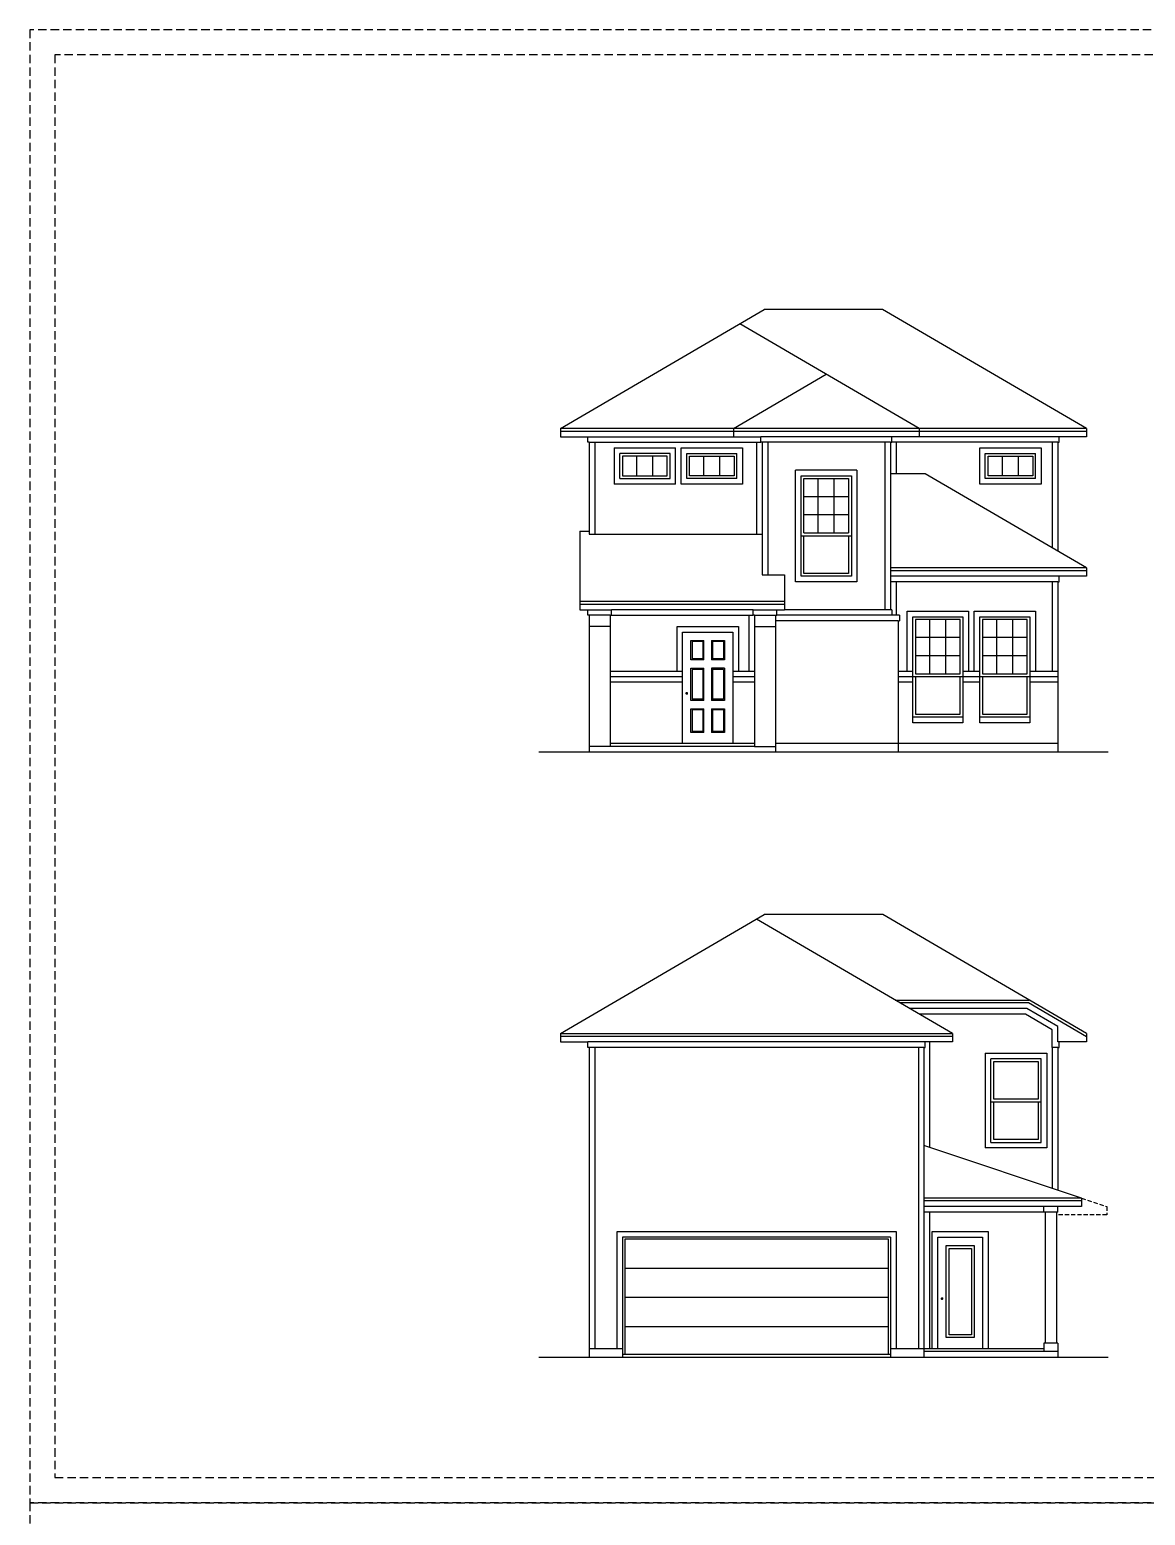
# Model space of a CAD drawing. Header units: inches. Extents: x 1062 to 6528, y -11616 to 5280.
# Drawn here: x 1632 to 2432, y -9 to 1056 of the extents above; entities that cross this region are included whole.
import ezdxf
from ezdxf.enums import TextEntityAlignment as Align

# ---------------------------------------------------------------- set-up
doc = ezdxf.new("R2010")
doc.units = ezdxf.units.IN
doc.header["$LTSCALE"] = 24
doc.header["$MEASUREMENT"] = 0
doc.header["$PDMODE"] = 35
doc.header["$PDSIZE"] = 5
doc.linetypes.add('HIDDEN', pattern=[0.375, 0.25, -0.125])
doc.linetypes.add('HIDDEN2', pattern=[0.1875, 0.125, -0.0625])
doc.layers.get('Defpoints').update_dxf_attribs({"color": 3, "linetype": 'HIDDEN'})
for name, color, linetype in [('A-WALL', 2, 'CONTINUOUS'), ('ELEV', 2, 'CONTINUOUS'), ('TB', 5, 'CONTINUOUS')]:
    doc.layers.add(name, color=color, linetype=linetype)
doc.styles.add('ROMANT', font='times.ttf')

# ---------------------------------------------------------------- blocks, each defined once
blk = doc.blocks.new('TB CAMDEN 11X17')
at = {"layer": 'Defpoints', "color": 5}
blk.add_lwpolyline([(-1632, 0), (0, 0), (0, 1056), (-1632, 1056)], close=True, dxfattribs=at)
at = {"layer": 'Defpoints', "color": 7, "linetype": 'HIDDEN'}
blk.add_lwpolyline([(-1614, 18), (-512, 18), (-512, 1038), (-1614, 1038)], close=True, dxfattribs=at)
at = {"layer": 'TB', "color": 6, "style": 'ROMANT'}
for tag, p in [('S.NAME.1', (-87, 440.4)), ('S.NAME.2', (-69, 440.4)), ('S.NAME.3', (-51, 440.4))]:
    blk.add_attdef(tag, text='', height=12, rotation=90, dxfattribs=at).set_placement(p, align=Align.MIDDLE_CENTER)
for tag, p in [('SCALE', (-72, 113.5)), ('S.NUMBER', (-72, 37.5))]:
    blk.add_attdef(tag, text='', height=8, dxfattribs=at).set_placement(p, align=Align.MIDDLE_CENTER)
blk = doc.blocks.new('FRONT A')
at = {"layer": 'A-WALL', "color": 1}
blk.add_line((241, 199.4), (216, 199.4), dxfattribs=at)
at = {"layer": 'Defpoints', "color": 9, "linetype": 'HIDDEN2'}
blk.add_point((336, 0), dxfattribs=at)
at = {"layer": 'ELEV'}
for p, q in [((-20.6, 232), (125.6, 317.2)), ((210.4, 317.2), (125.6, 317.2)), ((356.6, 232), (210.4, 317.2)), ((236.6, 232), (108, 307)), ((103.4, 232), (170, 270.8)), ((-20.6, 232), (-20.6, 226)), ((356.6, 232), (-20.6, 232)), ((-20.6, 226), (-1, 226)), ((-1, 222), (-1, 226)), ((103.4, 232), (103.4, 226)), ((103.4, 226), (123, 226)), ((123, 222), (123, 226)), ((236.6, 226), (217, 226)), ((217, 222), (217, 226)), ((236.6, 232), (236.6, 226)), ((356.6, 226), (337, 226)), ((337, 222), (337, 226)), ((356.6, 232), (356.6, 226)), ((0, 222), (-1, 222)), ((0, 222), (0, 156.2)), ((124, 222), (123, 222)), ((124, 222), (124, 127)), ((216, 222), (217, 222)), ((216, 222), (216, 102)), ((336, 222), (336, 144)), ((336, 222), (337, 222)), ((356.6, 132), (241, 199.4)), ((-6.6, 158.2), (-6.6, 102)), ((-6.6, 158.2), (0, 158.2)), ((356.6, 132), (216, 132)), ((356.6, 132), (356.6, 126)), ((140.1, 127), (140.1, 102)), ((336, 122), (336, 0)), ((336, 122), (337, 122)), ((356.6, 126), (337, 126)), ((337, 122), (337, 126)), ((-6.6, 108), (140.1, 108)), ((-6.6, 102), (-1, 102)), ((-1, 98), (-1, 102)), ((0, 98), (-1, 98)), ((0, 98), (0, 0)), ((15, 98), (15, 4)), ((15, 98), (16, 98)), ((16, 98), (16, 102)), ((117.5, 102), (16, 102)), ((117.5, 98), (117.5, 102)), ((118.5, 98), (117.5, 98)), ((118.5, 98), (118.5, 4)), ((133.5, 98), (133.5, 0)), ((133.5, 98), (134.5, 98)), ((134.5, 102), (140.1, 102)), ((134.5, 98), (134.5, 102)), ((217, 102), (216, 102)), ((217, 102), (217, 98)), ((222.5, 98), (217, 98)), ((222.5, 98), (222.5, 94)), ((221.5, 94), (221.5, 0)), ((221.5, 94), (222.5, 94)), ((118.5, 4), (15, 4))]:
    blk.add_line(p, q, dxfattribs=at)
at = {"layer": 'ELEV', "color": 4}
for p, q in [((-20.6, 230), (356.6, 230)), ((24, 212), (24, 198)), ((56, 212), (24, 212)), ((34.3, 198), (34.3, 212)), ((45.7, 198), (45.7, 212)), ((56, 198), (56, 212)), ((72, 198), (72, 212)), ((72, 212), (104, 212)), ((82.3, 198), (82.3, 212)), ((93.7, 198), (93.7, 212)), ((104, 212), (104, 198)), ((286, 198), (286, 212)), ((286, 212), (318, 212)), ((296.3, 198), (296.3, 212)), ((307.7, 198), (307.7, 212)), ((318, 212), (318, 198)), ((24, 198), (56, 198)), ((104, 198), (72, 198)), ((154, 196), (186, 196)), ((154, 157), (154, 196)), ((164.3, 157), (164.3, 196)), ((175.7, 157), (175.7, 196)), ((186, 196), (186, 157)), ((318, 198), (286, 198)), ((186, 183), (154, 183)), ((186, 170), (154, 170)), ((152, 155), (188, 155)), ((154, 157), (186, 157)), ((154, 128), (154, 155)), ((186, 155), (186, 128)), ((186, 128), (154, 128)), ((216, 130), (356.6, 130)), ((-6.6, 106), (140.1, 106)), ((234, 95), (234, 56)), ((266, 95), (234, 95)), ((244.3, 56), (244.3, 95)), ((255.7, 56), (255.7, 95)), ((266, 56), (266, 95)), ((282, 95), (282, 56)), ((314, 95), (282, 95)), ((292.3, 56), (292.3, 95)), ((303.7, 56), (303.7, 95)), ((314, 56), (314, 95)), ((73, 80), (82.3, 80)), ((73, 66), (73, 80)), ((81.5, 79.3), (73.8, 79.3)), ((73.8, 79.3), (73.8, 66.7)), ((81.5, 79.3), (81.5, 66.7)), ((82.3, 66), (82.3, 80)), ((87.8, 80), (97, 80)), ((87.8, 80), (87.8, 66)), ((96.3, 79.3), (88.5, 79.3)), ((88.5, 79.3), (88.5, 66.7)), ((96.3, 79.3), (96.3, 66.7)), ((97, 80), (97, 66)), ((266, 82), (234, 82)), ((314, 82), (282, 82)), ((82.3, 66), (73, 66)), ((81.5, 66.7), (73.8, 66.7)), ((97, 66), (87.8, 66)), ((96.3, 66.7), (88.5, 66.7)), ((266, 69), (234, 69)), ((314, 69), (282, 69)), ((73, 60), (82.3, 60)), ((73, 37), (73, 60)), ((81.5, 59.2), (73.8, 59.2)), ((73.8, 59.2), (73.8, 37.8)), ((81.5, 59.2), (81.5, 37.8)), ((82.3, 37), (82.3, 60)), ((97, 60), (87.8, 60)), ((87.8, 60), (87.8, 37)), ((96.3, 59.2), (88.5, 59.2)), ((88.5, 59.2), (88.5, 37.8)), ((96.3, 59.2), (96.3, 37.8)), ((97, 60), (97, 37)), ((232, 54), (268, 54)), ((234, 56), (266, 56)), ((234, 54), (234, 27)), ((266, 27), (266, 54)), ((280, 54), (316, 54)), ((282, 56), (314, 56)), ((282, 54), (282, 27)), ((314, 27), (314, 54)), ((82.3, 37), (73, 37)), ((81.5, 37.8), (73.8, 37.8)), ((97, 37), (87.8, 37)), ((96.3, 37.8), (88.5, 37.8)), ((73, 14), (73, 31)), ((73, 31), (82.3, 31)), ((81.5, 30.3), (73.8, 30.3)), ((73.8, 30.3), (73.8, 14.7)), ((81.5, 30.3), (81.5, 14.7)), ((82.3, 14), (82.3, 31)), ((87.8, 31), (87.8, 14)), ((87.8, 31), (97, 31)), ((96.3, 30.3), (88.5, 30.3)), ((88.5, 30.3), (88.5, 14.7)), ((96.3, 30.3), (96.3, 14.7)), ((97, 31), (97, 14)), ((234, 27), (266, 27)), ((282, 27), (314, 27)), ((82.3, 14), (73, 14)), ((81.5, 14.7), (73.8, 14.7)), ((97, 14), (87.8, 14)), ((96.3, 14.7), (88.5, 14.7)), ((118.5, 6), (15, 6))]:
    blk.add_line(p, q, dxfattribs=at)
at = {"layer": 'ELEV', "color": 1}
for p, q in [((-1, 226), (103.4, 226)), ((217, 226), (123, 226)), ((337, 226), (236.6, 226)), ((22, 196), (22, 214)), ((58, 214), (22, 214)), ((58, 196), (58, 214)), ((70, 196), (70, 214)), ((70, 214), (106, 214)), ((106, 196), (106, 214)), ((284, 196), (284, 214)), ((284, 214), (320, 214)), ((320, 196), (320, 214)), ((22, 196), (58, 196)), ((106, 196), (70, 196)), ((152, 198), (188, 198)), ((152, 126), (152, 198)), ((188, 198), (188, 126)), ((320, 196), (284, 196)), ((0, 156.2), (124, 156.2)), ((124, 127), (140.1, 127)), ((188, 126), (152, 126)), ((337, 126), (216, 126)), ((-1, 102), (16, 102)), ((16, 98), (117.5, 98)), ((117.5, 102), (134.5, 102)), ((217, 98), (134.5, 98)), ((232, 97), (268, 97)), ((232, 25), (232, 97)), ((268, 97), (268, 25)), ((280, 97), (316, 97)), ((280, 25), (280, 97)), ((316, 97), (316, 25)), ((67, 86), (103, 86)), ((67, 6), (67, 86)), ((103, 86), (103, 6)), ((15, 54), (67, 54)), ((103, 54), (118.5, 54)), ((221.5, 54), (232, 54)), ((268, 54), (280, 54)), ((316, 54), (336, 54)), ((268, 25), (232, 25)), ((316, 25), (280, 25))]:
    blk.add_line(p, q, dxfattribs=at)
at = {"layer": 'ELEV', "color": 6}
for p, q in [((0, 222), (123, 222)), ((4, 222), (4, 156.2)), ((18, 218), (62, 218)), ((18, 218), (18, 192)), ((62, 192), (62, 218)), ((66, 218), (110, 218)), ((66, 192), (66, 218)), ((110, 218), (110, 192)), ((120, 222), (120, 156.2)), ((216, 222), (124, 222)), ((128, 222), (128, 127)), ((212, 222), (212, 102)), ((336, 222), (217, 222)), ((220, 222), (220, 199.4)), ((280, 218), (324, 218)), ((280, 192), (280, 218)), ((324, 218), (324, 192)), ((332, 222), (332, 146.3)), ((62, 192), (18, 192)), ((110, 192), (66, 192)), ((148, 122), (148, 202)), ((192, 202), (148, 202)), ((192, 202), (192, 122)), ((324, 192), (280, 192)), ((192, 122), (148, 122)), ((336, 122), (216, 122)), ((220, 122), (220, 98)), ((332, 122), (332, 58)), ((15, 98), (0, 98)), ((114.5, 98), (114.5, 58)), ((118.5, 98), (133.5, 98)), ((216, 102), (140.1, 102)), ((228, 101), (272, 101)), ((228, 58), (228, 101)), ((272, 101), (272, 58)), ((276, 101), (320, 101)), ((276, 58), (276, 101)), ((320, 101), (320, 58)), ((15, 90), (0, 90)), ((63, 90), (107, 90)), ((63, 58), (63, 90)), ((107, 90), (107, 58)), ((118.5, 90), (133.5, 90)), ((221.5, 94), (133.5, 94)), ((15, 58), (67, 58)), ((103, 58), (118.5, 58)), ((221.5, 58), (232, 58)), ((268, 58), (280, 58)), ((316, 58), (336, 58)), ((67, 50), (15, 50)), ((118.5, 50), (103, 50)), ((232, 50), (221.5, 50)), ((280, 50), (268, 50)), ((336, 50), (316, 50)), ((232, 25), (232, 25)), ((232, 21), (232, 25)), ((268, 25), (268, 21)), ((280, 25), (280, 25)), ((280, 21), (280, 25)), ((316, 25), (316, 21)), ((268, 21), (232, 21)), ((316, 21), (280, 21)), ((15, 4), (0, 4)), ((118.5, 4), (133.5, 4)), ((336, 6), (133.5, 6))]:
    blk.add_line(p, q, dxfattribs=at)
at = {"layer": 'ELEV', "color": 3}
blk.add_line((-36, 0), (372, 0), dxfattribs=at)
at = {"layer": 'ELEV', "color": 4, "const_width": 1}
blk.add_lwpolyline([(70.5, 42, 1), (69.5, 42, 1)], format="xyb", close=True, dxfattribs=at)

msp = doc.modelspace()

# ---------------------------------------------------------------- linework, layer by layer
at = {"layer": 'Defpoints', "linetype": 'HIDDEN2'}
for p, q in [((2386, 218.34305), (2404, 212.34305)), ((2404, 206.34305), (2368, 206.34305)), ((2404, 212.34305), (2404, 206.34305))]:
    msp.add_line(p, q, dxfattribs=at)
at = {"layer": 'Defpoints', "color": 9, "linetype": 'HIDDEN2'}
msp.add_point((2369, 104.34305), dxfattribs=at)
at = {"layer": 'ELEV'}
for p, q in [((2012.42857, 336.34305), (2158.55804, 421.58523)), ((2293.57143, 336.34305), (2153, 418.34305)), ((2243.44196, 421.58523), (2158.55804, 421.58523)), ((2389.57143, 336.34305), (2243.44196, 421.58523)), ((2252.45536, 360.32742), (2348.45536, 360.32742)), ((2012.42857, 336.34305), (2012.42857, 330.34305)), ((2012.42857, 336.34305), (2293.57143, 336.34305)), ((2012.42857, 330.34305), (2032, 330.34305)), ((2032, 326.34305), (2032, 330.34305)), ((2293.57143, 330.34305), (2274, 330.34305)), ((2274, 326.34305), (2274, 330.34305)), ((2293.57143, 336.34305), (2293.57143, 330.34305)), ((2389.57143, 330.34305), (2370, 330.34305)), ((2370, 326.34305), (2370, 330.34305)), ((2389.57143, 336.34305), (2389.57143, 330.34305)), ((2033, 326.34305), (2032, 326.34305)), ((2033, 326.34305), (2033, 104.34305)), ((2273, 326.34305), (2273, 104.34305)), ((2273, 326.34305), (2274, 326.34305)), ((2369, 326.34305), (2369, 224.00971)), ((2369, 326.34305), (2370, 326.34305)), ((2386, 218.34305), (2273, 256.00971)), ((2386, 218.34305), (2273, 218.34305)), ((2386, 218.34305), (2386, 212.34305)), ((2359, 212.34305), (2273, 212.34305)), ((2359, 208.34305), (2359, 212.34305)), ((2360, 208.34305), (2359, 208.34305)), ((2360, 208.34305), (2360, 114.34305)), ((2368, 208.34305), (2368, 114.34305)), ((2369, 208.34305), (2368, 208.34305)), ((2386, 212.34305), (2369, 212.34305)), ((2369, 208.34305), (2369, 212.34305)), ((2369, 108.34305), (2273, 108.34305)), ((2359, 114.34305), (2359, 108.34305)), ((2360, 114.34305), (2359, 114.34305)), ((2369, 114.34305), (2368, 114.34305)), ((2369, 114.34305), (2369, 104.34305))]:
    msp.add_line(p, q, dxfattribs=at)
at = {"layer": 'ELEV', "color": 4}
for p, q in [((2347.91466, 358.32742), (2255.88393, 358.32742)), ((2389.57143, 334.02764), (2347.91466, 358.32742)), ((2293.57143, 334.34305), (2012.42857, 334.34305)), ((2323, 289.34305), (2323, 316.34305)), ((2323, 316.34305), (2355, 316.34305)), ((2355, 316.34305), (2355, 289.34305)), ((2355, 289.34305), (2323, 289.34305)), ((2321, 287.34305), (2357, 287.34305)), ((2323, 260.34305), (2323, 287.34305)), ((2355, 287.34305), (2355, 260.34305)), ((2355, 260.34305), (2323, 260.34305)), ((2386, 216.34305), (2273, 216.34305)), ((2058.5, 188.84305), (2058.5, 106.34305)), ((2247.5, 188.84305), (2058.5, 188.84305)), ((2247.5, 106.34305), (2247.5, 188.84305)), ((2291, 182.34305), (2307, 182.34305)), ((2291, 120.34305), (2291, 182.34305)), ((2307, 182.34305), (2307, 120.34305)), ((2247.5, 167.96805), (2058.5, 167.96805)), ((2247.5, 147.09305), (2058.5, 147.09305)), ((2247.5, 126.21805), (2058.5, 126.21805)), ((2307, 120.34305), (2291, 120.34305)), ((2359, 110.34305), (2273, 110.34305))]:
    msp.add_line(p, q, dxfattribs=at)
at = {"layer": 'ELEV', "color": 1}
for p, q in [((2346.83326, 354.32742), (2262.74107, 354.32742)), ((2369.00893, 341.39162), (2346.83326, 354.32742)), ((2369.00893, 330.34305), (2369.00893, 341.39162)), ((2274, 330.34305), (2032, 330.34305)), ((2370.00893, 330.34305), (2369.00893, 330.34305)), ((2321, 258.34305), (2321, 318.34305)), ((2357, 318.34305), (2321, 318.34305)), ((2357, 258.34305), (2357, 318.34305)), ((2321, 258.34305), (2357, 258.34305)), ((2359, 208.34305), (2273, 208.34305)), ((2369, 212.34305), (2359, 212.34305)), ((2057, 190.34305), (2057, 104.34305)), ((2249, 190.34305), (2057, 190.34305)), ((2249, 190.34305), (2249, 104.34305)), ((2283, 110.34305), (2283, 190.34305)), ((2283, 190.34305), (2315, 190.34305)), ((2289, 118.34305), (2289, 184.34305)), ((2289, 184.34305), (2309, 184.34305)), ((2309, 184.34305), (2309, 118.34305)), ((2315, 190.34305), (2315, 110.34305)), ((2309, 118.34305), (2289, 118.34305))]:
    msp.add_line(p, q, dxfattribs=at)
at = {"layer": 'ELEV', "color": 6}
for p, q in [((2345.75187, 350.32742), (2269.59821, 350.32742)), ((2365.00893, 339.09413), (2345.75187, 350.32742)), ((2277, 330.34305), (2277, 254.67638)), ((2365.00893, 326.34305), (2365.00893, 339.09413)), ((2273, 326.34305), (2033, 326.34305)), ((2037, 326.34305), (2037, 110.34305)), ((2269, 326.34305), (2269, 110.34305)), ((2317, 322.34305), (2361, 322.34305)), ((2317, 322.34305), (2317, 254.34305)), ((2361, 322.34305), (2361, 254.34305)), ((2365, 326.34305), (2365, 225.34305)), ((2369, 326.34305), (2365.00893, 326.34305)), ((2361, 254.34305), (2317, 254.34305)), ((2277, 208.34305), (2277, 110.34305)), ((2368, 208.34305), (2360, 208.34305)), ((2053, 110.34305), (2053, 194.34305)), ((2053, 194.34305), (2253, 194.34305)), ((2253, 194.34305), (2253, 110.34305)), ((2279, 194.34305), (2319, 194.34305)), ((2279, 110.34305), (2279, 194.34305)), ((2319, 194.34305), (2319, 110.34305)), ((2057, 110.34305), (2033, 110.34305)), ((2273, 110.34305), (2249, 110.34305)), ((2368, 114.34305), (2360, 114.34305)), ((2249, 106.34305), (2057, 106.34305))]:
    msp.add_line(p, q, dxfattribs=at)
at = {"layer": 'ELEV', "color": 3}
msp.add_line((1997, 104.34305), (2405, 104.34305), dxfattribs=at)
at = {"layer": 'ELEV', "color": 4}
msp.add_lwpolyline([(2285.5, 146.34305, 1, 1, -1), (2286.5, 146.34305, 1, 1, -1)], format="xyseb", close=True, dxfattribs=at)

# ---------------------------------------------------------------- block references
at = {"layer": 'ELEV'}
msp.add_blockref('FRONT A', (2033, 538.21105), dxfattribs=at)
at = {"layer": 'TB'}
for p in [(3264, 0), (3264, -1056)]:
    msp.add_blockref('TB CAMDEN 11X17', p, dxfattribs=at)

doc.saveas('drawing.dxf')
